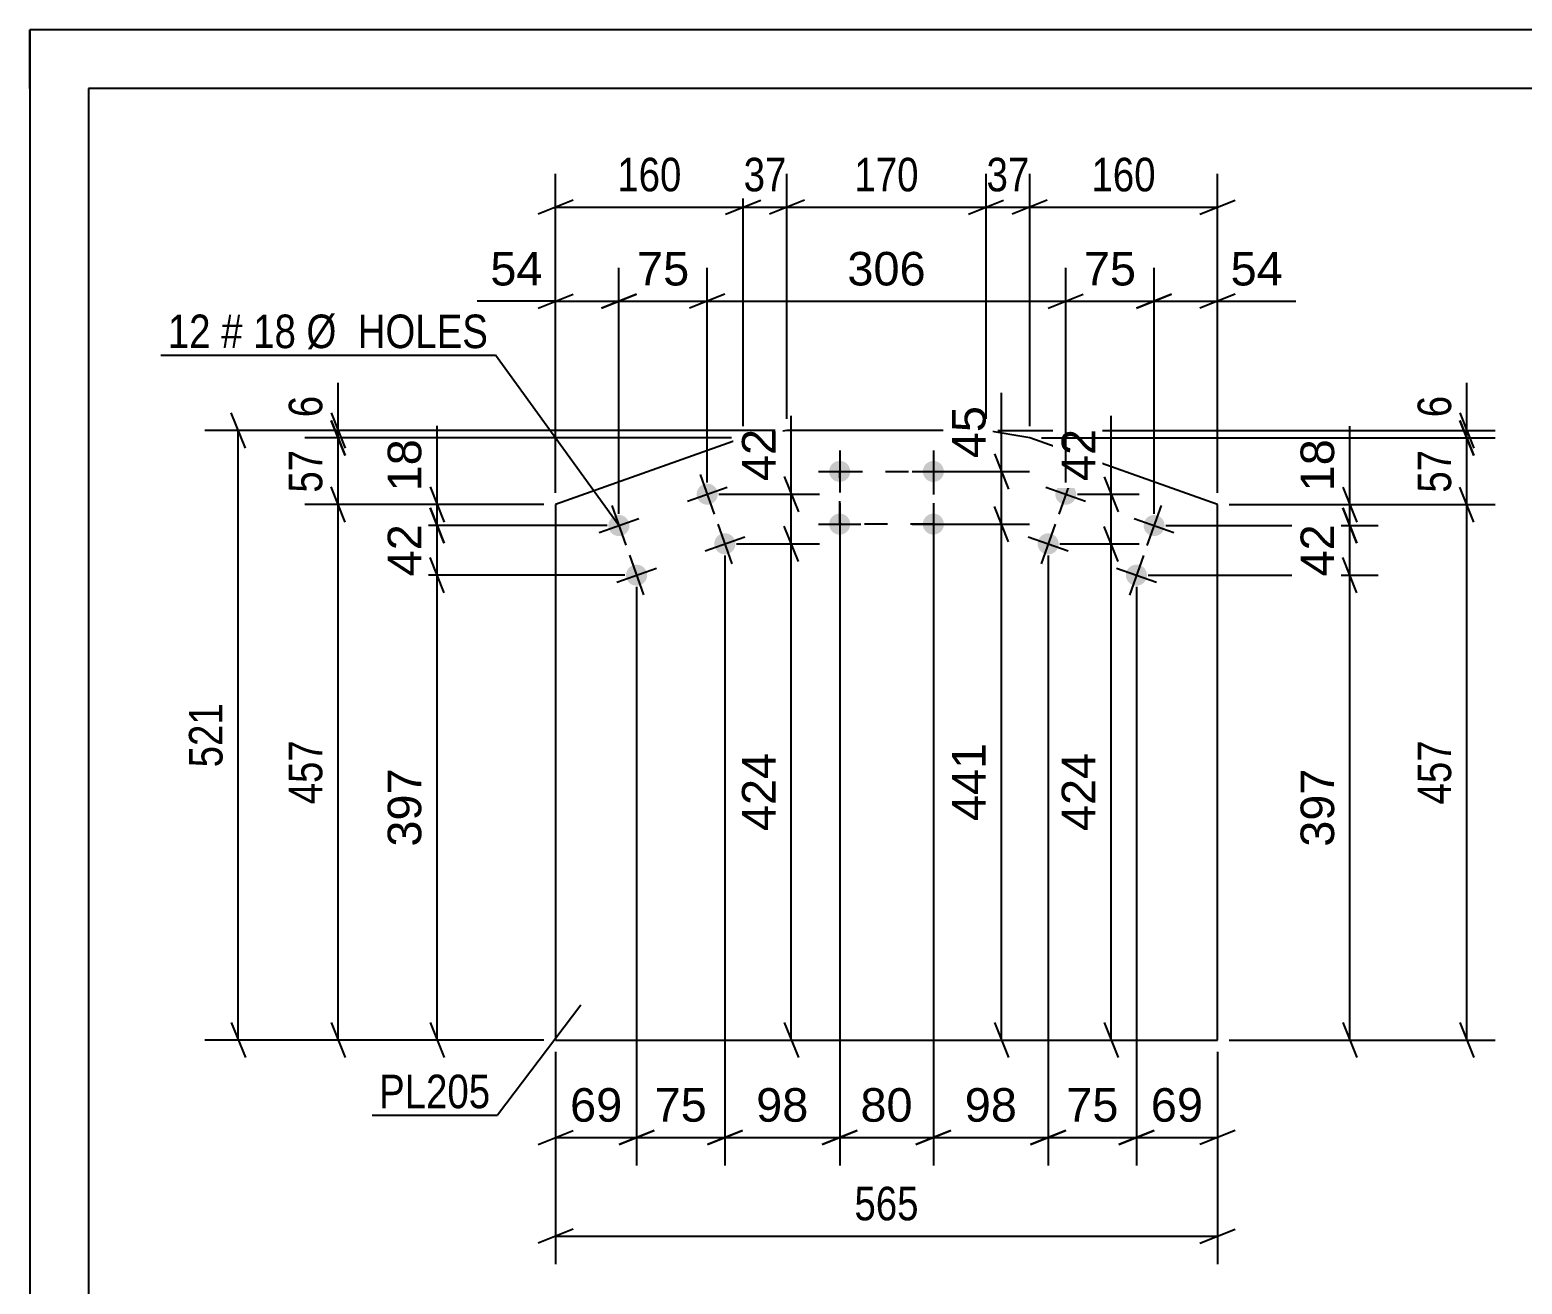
# Model space of a CAD drawing. Header units: millimetres. Extents: x 0 to 420, y 0 to 297.
# Drawn here: x 0 to 127.4, y 189.9 to 297 of the extents above; entities that cross this region are included whole.
import ezdxf

# ---------------------------------------------------------------- set-up
doc = ezdxf.new("R2010")
doc.units = ezdxf.units.MM
doc.linetypes.add('DXK_LINE_DOT2', pattern=[3.9198, 1.9599, -1.9599])
doc.styles.add('Arial', font='ARIAL.TTF', dxfattribs={"height": 0.2})
doc.styles.add('Arial Narrow', font='ARIALN.TTF', dxfattribs={"height": 0.2})

# ---------------------------------------------------------------- blocks, each defined once
blk = doc.blocks.new('Unknown-203774914-1113')
at = {"color": 5, "linetype": 'Continuous'}
for p, q in [((420, 297), (0, 297)), ((0, 297), (0, 0)), ((0, 292), (0, 297)), ((415, 292), (5, 292)), ((5, 292), (5, 5))]:
    blk.add_line(p, q, dxfattribs=at)
blk = doc.blocks.new('Part-203774914-1266 - 1205')
at = {"color": 2, "linetype": 'Continuous'}
for p, q in [((64.65, 262.79), (60.91, 262.15)), ((81.65, 262.79), (64.65, 262.79)), ((85.38, 262.15), (81.65, 262.79)), ((60.91, 262.15), (44.89, 256.47)), ((101.41, 256.46), (85.38, 262.15)), ((44.89, 256.47), (44.89, 210.73)), ((101.41, 210.73), (101.41, 256.46)), ((44.89, 210.73), (101.41, 210.73))]:
    blk.add_line(p, q, dxfattribs=at)
blk = doc.blocks.new('Bolt-203774914-1241 - 1205')
at = {"linetype": 'Continuous'}
for points in [[(58.69, 257.65, -1), (56.99, 257.05, -1)], [(51.15, 254.97, -1), (49.45, 254.37, -1)], [(60.2, 253.41, -1), (58.5, 252.81, -1)], [(52.66, 250.73, -1), (50.96, 250.13, -1)]]:
    blk.add_hatch(color=1, dxfattribs=at).paths.add_polyline_path(points)
at = {"color": 1, "linetype": 'Continuous'}
for p, q in [((57.24, 259.04), (58.44, 255.65)), ((56.15, 256.75), (59.54, 257.95)), ((49.7, 256.37), (50.9, 252.98)), ((48.61, 254.07), (52, 255.28)), ((57.65, 252.51), (61.04, 253.71)), ((58.75, 254.8), (59.95, 251.41)), ((50.11, 249.83), (53.5, 251.03)), ((51.21, 252.13), (52.41, 248.74))]:
    blk.add_line(p, q, dxfattribs=at)
blk = doc.blocks.new('Bolt-203774914-1246 - 1205')
at = {"linetype": 'Continuous'}
for points in [[(70.05, 259.29, -1), (68.25, 259.29, -1)], [(78.05, 259.29, -1), (76.25, 259.29, -1)], [(70.05, 254.79, -1), (68.25, 254.79, -1)], [(78.05, 254.79, -1), (76.25, 254.79, -1)]]:
    blk.add_hatch(color=1, dxfattribs=at).paths.add_polyline_path(points)
at = {"color": 1, "linetype": 'Continuous'}
for p, q in [((69.15, 261.09), (69.15, 257.49)), ((77.15, 261.09), (77.15, 257.49)), ((67.35, 259.29), (70.95, 259.29)), ((75.35, 259.29), (78.95, 259.29)), ((69.15, 256.59), (69.15, 252.99)), ((77.15, 256.59), (77.15, 252.99)), ((67.35, 254.79), (70.95, 254.79)), ((75.35, 254.79), (78.95, 254.79))]:
    blk.add_line(p, q, dxfattribs=at)
blk = doc.blocks.new('Bolt-203774914-1251 - 1205')
at = {"linetype": 'Continuous'}
for points in [[(89.3, 257.04, -1), (87.61, 257.64, -1)], [(96.84, 254.37, -1), (95.15, 254.97, -1)], [(87.8, 252.8, -1), (86.1, 253.4, -1)], [(95.34, 250.13, -1), (93.64, 250.73, -1)]]:
    blk.add_hatch(color=1, dxfattribs=at).paths.add_polyline_path(points)
at = {"color": 1, "linetype": 'Continuous'}
for p, q in [((89.06, 259.04), (87.85, 255.65)), ((86.76, 257.95), (90.15, 256.74)), ((96.6, 256.37), (95.39, 252.97)), ((94.3, 255.27), (97.69, 254.07)), ((85.25, 253.7), (88.65, 252.5)), ((87.55, 254.8), (86.35, 251.41)), ((92.79, 251.03), (96.19, 249.83)), ((95.09, 252.12), (93.89, 248.73))]:
    blk.add_line(p, q, dxfattribs=at)
blk = doc.blocks.new('Rectangle-203774914-1618 - 1205')
at = {"color": 1, "linetype": 'DXK_LINE_DOT2'}
blk.add_lwpolyline([(69.15, 259.29), (77.15, 259.29), (77.15, 254.79), (69.15, 254.79), (69.15, 259.29)], close=True, dxfattribs=at)
blk = doc.blocks.new('Rectangle-203774914-1629 - 1205')
at = {"color": 1, "linetype": 'DXK_LINE_DOT2'}
blk.add_lwpolyline([(69.15, 259.29), (77.15, 259.29), (77.15, 254.79), (69.15, 254.79), (69.15, 259.29)], close=True, dxfattribs=at)
blk = doc.blocks.new('StraightDimension-203774914-1461 - 1205')
at = {"color": 7, "linetype": 'Continuous'}
for p, q in [((18.4, 261.29), (17.2, 264.29)), ((63.65, 262.79), (14.95, 262.79)), ((17.8, 210.73), (17.8, 262.79)), ((17.2, 212.23), (18.4, 209.23)), ((43.89, 210.73), (14.95, 210.73))]:
    blk.add_line(p, q, dxfattribs=at)
at = {"color": 0}
blk.add_wipeout([(17.05, 240.1), (12.85, 240.1), (12.85, 233.42), (17.05, 233.42)], dxfattribs=at)
at = {"color": 3, "style": 'Arial Narrow'}
blk.add_text('521', height=2.863, rotation=90.0002, dxfattribs=at).set_placement((16.45, 234.02))
blk = doc.blocks.new('StraightDimension-203774914-1556 - 1205')
at = {"color": 7, "linetype": 'Continuous'}
for p, q in [((123.31, 254.96), (122.11, 257.96)), ((102.41, 256.46), (125.11, 256.46)), ((122.71, 210.73), (122.71, 256.46)), ((122.11, 212.23), (123.31, 209.23)), ((102.41, 210.73), (125.11, 210.73))]:
    blk.add_line(p, q, dxfattribs=at)
at = {"color": 0}
blk.add_wipeout([(121.96, 236.94), (117.76, 236.94), (117.76, 230.25), (121.96, 230.25)], dxfattribs=at)
at = {"color": 3, "style": 'Arial Narrow'}
blk.add_text('457', height=2.863, rotation=90.0002, dxfattribs=at).set_placement((121.36, 230.85))
blk = doc.blocks.new('StraightDimension-203774914-1509 - 1205')
at = {"color": 7, "linetype": 'Continuous'}
for p, q in [((35.37, 248.93), (34.17, 251.93)), ((50.81, 250.43), (31.92, 250.43)), ((34.77, 210.73), (34.77, 250.43)), ((34.17, 212.23), (35.37, 209.23)), ((43.89, 210.73), (31.92, 210.73))]:
    blk.add_line(p, q, dxfattribs=at)
at = {"color": 0}
blk.add_wipeout([(34.02, 234.52), (29.82, 234.52), (29.82, 226.65), (34.02, 226.65)], dxfattribs=at)
at = {"color": 3, "style": 'Arial'}
blk.add_text('397', height=2.865, rotation=90.0002, dxfattribs=at).set_placement((33.42, 227.25))
blk = doc.blocks.new('StraightDimension-203774914-1484 - 1205')
at = {"color": 7, "linetype": 'Continuous'}
for p, q in [((112.72, 256.46), (112.72, 263.16)), ((112.72, 256.46), (112.72, 263.16)), ((112.12, 257.96), (113.32, 254.96)), ((102.41, 256.46), (115.12, 256.46)), ((113.32, 253.17), (112.12, 256.17)), ((112.72, 254.67), (112.72, 256.46)), ((96.99, 254.67), (115.12, 254.67))]:
    blk.add_line(p, q, dxfattribs=at)
at = {"color": 0}
blk.add_wipeout([(111.97, 262.64), (107.77, 262.64), (107.77, 256.99), (111.97, 256.99)], dxfattribs=at)
at = {"color": 3, "style": 'Arial'}
blk.add_text('18', height=2.865, rotation=90.0002, dxfattribs=at).set_placement((111.37, 257.59))
blk = doc.blocks.new('StraightDimension-203774914-1539 - 1205')
at = {"color": 7, "linetype": 'Continuous'}
for p, q in [((122.71, 262.79), (122.71, 266.87)), ((122.71, 262.79), (122.71, 266.87)), ((122.11, 264.29), (123.31, 261.29)), ((82.65, 262.79), (125.11, 262.79)), ((123.31, 260.65), (122.11, 263.65)), ((122.71, 262.15), (122.71, 262.79)), ((86.38, 262.15), (125.11, 262.15))]:
    blk.add_line(p, q, dxfattribs=at)
at = {"color": 0}
blk.add_wipeout([(121.96, 266.35), (117.76, 266.35), (117.76, 263.32), (121.96, 263.32)], dxfattribs=at)
at = {"color": 3, "style": 'Arial Narrow'}
blk.add_text('6', height=2.86, rotation=90.0002, dxfattribs=at).set_placement((121.36, 263.92))
blk = doc.blocks.new('StraightDimension-203774914-1358 - 1205')
at = {"color": 7, "linetype": 'Continuous'}
for p, q in [((86.95, 252.1), (86.95, 200.01)), ((94.49, 249.43), (94.49, 200.01)), ((85.45, 201.81), (88.45, 203.01)), ((95.99, 203.01), (92.99, 201.81)), ((86.95, 202.41), (94.49, 202.41))]:
    blk.add_line(p, q, dxfattribs=at)
at = {"color": 0}
blk.add_wipeout([(93.54, 203.16), (93.54, 207.36), (87.9, 207.36), (87.9, 203.16)], dxfattribs=at)
at = {"color": 3, "style": 'Arial'}
blk.add_text('75', height=2.865, dxfattribs=at).set_placement((88.5, 203.76))
blk = doc.blocks.new('StraightDimension-203774914-1598 - 1205')
at = {"color": 7, "linetype": 'Continuous'}
for p, q in [((81.65, 263.79), (81.65, 284.71)), ((85.38, 263.15), (85.38, 284.71)), ((80.15, 281.26), (83.15, 282.46)), ((81.65, 281.86), (85.38, 281.86)), ((86.88, 282.46), (83.88, 281.26))]:
    blk.add_line(p, q, dxfattribs=at)
at = {"color": 0}
blk.add_wipeout([(85.94, 282.61), (85.94, 286.81), (81.09, 286.81), (81.09, 282.61)], dxfattribs=at)
at = {"color": 3, "style": 'Arial Narrow'}
blk.add_text('37', height=2.863, dxfattribs=at).set_placement((81.69, 283.21))
blk = doc.blocks.new('StraightDimension-203774914-1268 - 1205')
at = {"color": 7, "linetype": 'Continuous'}
for p, q in [((92.92, 251.6), (91.72, 254.6)), ((87.95, 253.1), (94.72, 253.1)), ((92.32, 210.73), (92.32, 253.1)), ((91.72, 212.23), (92.92, 209.23)), ((87.95, 210.73), (94.72, 210.73))]:
    blk.add_line(p, q, dxfattribs=at)
at = {"color": 0}
blk.add_wipeout([(91.57, 235.85), (87.37, 235.85), (87.37, 227.98), (91.57, 227.98)], dxfattribs=at)
at = {"color": 3, "style": 'Arial'}
blk.add_text('424', height=2.865, rotation=90.0002, dxfattribs=at).set_placement((90.97, 228.58))
blk = doc.blocks.new('StraightDimension-203774914-1293 - 1205')
at = {"color": 7, "linetype": 'Continuous'}
for p, q in [((92.32, 257.34), (92.32, 264.04)), ((92.32, 257.34), (92.32, 264.04)), ((91.72, 258.84), (92.92, 255.84)), ((89.45, 257.34), (94.72, 257.34)), ((92.32, 253.1), (92.32, 257.34)), ((92.92, 251.6), (91.72, 254.6)), ((87.95, 253.1), (94.72, 253.1))]:
    blk.add_line(p, q, dxfattribs=at)
at = {"color": 0}
blk.add_wipeout([(91.57, 263.52), (87.37, 263.52), (87.37, 257.87), (91.57, 257.87)], dxfattribs=at)
at = {"color": 3, "style": 'Arial'}
blk.add_text('42', height=2.865, rotation=90.0002, dxfattribs=at).set_placement((90.97, 258.47))
blk = doc.blocks.new('StraightDimension-203774914-1304 - 1205')
at = {"color": 7, "linetype": 'Continuous'}
for p, q in [((82.96, 259.29), (82.96, 265.99)), ((82.96, 259.29), (82.96, 265.99)), ((82.36, 260.79), (83.56, 257.79)), ((78.15, 259.29), (85.36, 259.29)), ((82.96, 254.79), (82.96, 259.29)), ((83.56, 253.29), (82.36, 256.29)), ((78.15, 254.79), (85.36, 254.79))]:
    blk.add_line(p, q, dxfattribs=at)
at = {"color": 0}
blk.add_wipeout([(82.21, 265.47), (78.01, 265.47), (78.01, 259.82), (82.21, 259.82)], dxfattribs=at)
at = {"color": 3, "style": 'Arial'}
blk.add_text('45', height=2.865, rotation=90.0002, dxfattribs=at).set_placement((81.61, 260.42))
blk = doc.blocks.new('StraightDimension-203774914-1314 - 1205')
at = {"color": 7, "linetype": 'Continuous'}
for p, q in [((83.56, 253.29), (82.36, 256.29)), ((78.15, 254.79), (85.36, 254.79)), ((82.96, 210.73), (82.96, 254.79)), ((82.36, 212.23), (83.56, 209.23)), ((78.15, 210.73), (85.36, 210.73))]:
    blk.add_line(p, q, dxfattribs=at)
at = {"color": 0}
blk.add_wipeout([(82.21, 236.7), (78.01, 236.7), (78.01, 228.83), (82.21, 228.83)], dxfattribs=at)
at = {"color": 3, "style": 'Arial'}
blk.add_text('441', height=2.865, rotation=90.0002, dxfattribs=at).set_placement((81.61, 229.43))
blk = doc.blocks.new('StraightDimension-203774914-1328 - 1205')
at = {"color": 7, "linetype": 'Continuous'}
for p, q in [((65.62, 251.61), (64.42, 254.61)), ((60.35, 253.11), (67.42, 253.11)), ((65.02, 210.73), (65.02, 253.11)), ((64.42, 212.23), (65.62, 209.23)), ((60.35, 210.73), (67.42, 210.73))]:
    blk.add_line(p, q, dxfattribs=at)
at = {"color": 0}
blk.add_wipeout([(64.27, 235.85), (60.07, 235.85), (60.07, 227.98), (64.27, 227.98)], dxfattribs=at)
at = {"color": 3, "style": 'Arial'}
blk.add_text('424', height=2.865, rotation=90.0002, dxfattribs=at).set_placement((63.67, 228.58))
blk = doc.blocks.new('StraightDimension-203774914-1405 - 1205')
at = {"color": 7, "linetype": 'Continuous'}
for p, q in [((95.99, 255.67), (95.99, 276.67)), ((101.41, 257.46), (101.41, 276.67)), ((94.49, 273.22), (97.49, 274.42)), ((102.91, 274.42), (99.91, 273.22)), ((95.99, 273.82), (101.41, 273.82)), ((101.41, 273.82), (108.1, 273.82)), ((101.41, 273.82), (108.1, 273.82))]:
    blk.add_line(p, q, dxfattribs=at)
at = {"color": 0}
blk.add_wipeout([(107.58, 274.57), (107.58, 278.77), (101.93, 278.77), (101.93, 274.57)], dxfattribs=at)
at = {"color": 3, "style": 'Arial'}
blk.add_text('54', height=2.865, dxfattribs=at).set_placement((102.53, 275.17))
blk = doc.blocks.new('StraightDimension-203774914-1341 - 1205')
at = {"color": 7, "linetype": 'Continuous'}
for p, q in [((65.02, 257.35), (65.02, 264.05)), ((65.02, 257.35), (65.02, 264.05)), ((64.42, 258.85), (65.62, 255.85)), ((58.84, 257.35), (67.42, 257.35)), ((65.02, 253.11), (65.02, 257.35)), ((65.62, 251.61), (64.42, 254.61)), ((60.35, 253.11), (67.42, 253.11))]:
    blk.add_line(p, q, dxfattribs=at)
at = {"color": 0}
blk.add_wipeout([(64.27, 263.52), (60.07, 263.52), (60.07, 257.87), (64.27, 257.87)], dxfattribs=at)
at = {"color": 3, "style": 'Arial'}
blk.add_text('42', height=2.865, rotation=90.0002, dxfattribs=at).set_placement((63.67, 258.47))
blk = doc.blocks.new('StraightDimension-203774914-1352 - 1205')
at = {"color": 7, "linetype": 'Continuous'}
for p, q in [((94.49, 249.43), (94.49, 200.01)), ((101.41, 209.73), (101.41, 200.01)), ((92.99, 201.81), (95.99, 203.01)), ((102.91, 203.01), (99.91, 201.81)), ((94.49, 202.41), (101.41, 202.41))]:
    blk.add_line(p, q, dxfattribs=at)
at = {"color": 0}
blk.add_wipeout([(100.77, 203.16), (100.77, 207.36), (95.12, 207.36), (95.12, 203.16)], dxfattribs=at)
at = {"color": 3, "style": 'Arial'}
blk.add_text('69', height=2.865, dxfattribs=at).set_placement((95.72, 203.76))
blk = doc.blocks.new('StraightDimension-203774914-1366 - 1205')
at = {"color": 7, "linetype": 'Continuous'}
for p, q in [((77.15, 253.79), (77.15, 200.01)), ((86.95, 252.1), (86.95, 200.01)), ((75.65, 201.81), (78.65, 203.01)), ((88.45, 203.01), (85.45, 201.81)), ((77.15, 202.41), (86.95, 202.41))]:
    blk.add_line(p, q, dxfattribs=at)
at = {"color": 0}
blk.add_wipeout([(84.87, 203.16), (84.87, 207.36), (79.23, 207.36), (79.23, 203.16)], dxfattribs=at)
at = {"color": 3, "style": 'Arial'}
blk.add_text('98', height=2.865, dxfattribs=at).set_placement((79.83, 203.76))
blk = doc.blocks.new('StraightDimension-203774914-1374 - 1205')
at = {"color": 7, "linetype": 'Continuous'}
for p, q in [((69.15, 253.79), (69.15, 200.01)), ((77.15, 253.79), (77.15, 200.01)), ((67.65, 201.81), (70.65, 203.01)), ((78.65, 203.01), (75.65, 201.81)), ((69.15, 202.41), (77.15, 202.41))]:
    blk.add_line(p, q, dxfattribs=at)
at = {"color": 0}
blk.add_wipeout([(75.97, 203.16), (75.97, 207.36), (70.32, 207.36), (70.32, 203.16)], dxfattribs=at)
at = {"color": 3, "style": 'Arial'}
blk.add_text('80', height=2.865, dxfattribs=at).set_placement((70.92, 203.76))
blk = doc.blocks.new('StraightDimension-203774914-1563 - 1205')
at = {"color": 7, "linetype": 'Continuous'}
for p, q in [((44.89, 209.73), (44.89, 191.59)), ((101.41, 209.73), (101.41, 191.59)), ((46.39, 194.59), (43.39, 193.39)), ((44.89, 193.99), (101.41, 193.99)), ((99.91, 193.39), (102.91, 194.59))]:
    blk.add_line(p, q, dxfattribs=at)
at = {"color": 0}
blk.add_wipeout([(76.49, 194.74), (76.49, 198.94), (69.81, 198.94), (69.81, 194.74)], dxfattribs=at)
at = {"color": 3, "style": 'Arial Narrow'}
blk.add_text('565', height=2.863, dxfattribs=at).set_placement((70.41, 195.34))
blk = doc.blocks.new('StraightDimension-203774914-1382 - 1205')
at = {"color": 7, "linetype": 'Continuous'}
for p, q in [((69.15, 253.79), (69.15, 200.01)), ((59.35, 252.11), (59.35, 200.01)), ((57.85, 201.81), (60.85, 203.01)), ((70.65, 203.01), (67.65, 201.81)), ((59.35, 202.41), (69.15, 202.41))]:
    blk.add_line(p, q, dxfattribs=at)
at = {"color": 0}
blk.add_wipeout([(67.07, 203.16), (67.07, 207.36), (61.42, 207.36), (61.42, 203.16)], dxfattribs=at)
at = {"color": 3, "style": 'Arial'}
blk.add_text('98', height=2.865, dxfattribs=at).set_placement((62.02, 203.76))
blk = doc.blocks.new('StraightDimension-203774914-1390 - 1205')
at = {"color": 7, "linetype": 'Continuous'}
for p, q in [((59.35, 252.11), (59.35, 200.01)), ((51.81, 249.43), (51.81, 200.01)), ((50.31, 201.81), (53.31, 203.01)), ((60.85, 203.01), (57.85, 201.81)), ((51.81, 202.41), (59.35, 202.41))]:
    blk.add_line(p, q, dxfattribs=at)
at = {"color": 0}
blk.add_wipeout([(58.4, 203.16), (58.4, 207.36), (52.75, 207.36), (52.75, 203.16)], dxfattribs=at)
at = {"color": 3, "style": 'Arial'}
blk.add_text('75', height=2.865, dxfattribs=at).set_placement((53.35, 203.76))
blk = doc.blocks.new('StraightDimension-203774914-1398 - 1205')
at = {"color": 7, "linetype": 'Continuous'}
for p, q in [((51.81, 249.43), (51.81, 200.01)), ((44.89, 209.73), (44.89, 200.01)), ((43.39, 201.81), (46.39, 203.01)), ((53.31, 203.01), (50.31, 201.81)), ((44.89, 202.41), (51.81, 202.41))]:
    blk.add_line(p, q, dxfattribs=at)
at = {"color": 0}
blk.add_wipeout([(51.17, 203.16), (51.17, 207.36), (45.53, 207.36), (45.53, 203.16)], dxfattribs=at)
at = {"color": 3, "style": 'Arial'}
blk.add_text('69', height=2.865, dxfattribs=at).set_placement((46.13, 203.76))
blk = doc.blocks.new('StraightDimension-203774914-1419 - 1205')
at = {"color": 7, "linetype": 'Continuous'}
for p, q in [((88.45, 258.34), (88.45, 276.67)), ((95.99, 255.67), (95.99, 276.67)), ((86.95, 273.22), (89.95, 274.42)), ((97.49, 274.42), (94.49, 273.22)), ((88.45, 273.82), (95.99, 273.82))]:
    blk.add_line(p, q, dxfattribs=at)
at = {"color": 0}
blk.add_wipeout([(95.05, 274.57), (95.05, 278.77), (89.4, 278.77), (89.4, 274.57)], dxfattribs=at)
at = {"color": 3, "style": 'Arial'}
blk.add_text('75', height=2.865, dxfattribs=at).set_placement((90, 275.17))
blk = doc.blocks.new('StraightDimension-203774914-1493 - 1205')
at = {"color": 7, "linetype": 'Continuous'}
for p, q in [((34.77, 256.47), (34.77, 263.17)), ((34.77, 256.47), (34.77, 263.17)), ((34.17, 257.97), (35.37, 254.97)), ((43.89, 256.47), (31.92, 256.47)), ((35.37, 253.17), (34.17, 256.17)), ((34.77, 254.67), (34.77, 256.47)), ((49.3, 254.67), (31.92, 254.67))]:
    blk.add_line(p, q, dxfattribs=at)
at = {"color": 0}
blk.add_wipeout([(34.02, 262.64), (29.82, 262.64), (29.82, 256.99), (34.02, 256.99)], dxfattribs=at)
at = {"color": 3, "style": 'Arial'}
blk.add_text('18', height=2.865, rotation=90.0002, dxfattribs=at).set_placement((33.42, 257.59))
blk = doc.blocks.new('StraightDimension-203774914-1429 - 1205')
at = {"color": 7, "linetype": 'Continuous'}
for p, q in [((57.84, 258.35), (57.84, 276.67)), ((88.45, 258.34), (88.45, 276.67)), ((59.34, 274.42), (56.34, 273.22)), ((86.95, 273.22), (89.95, 274.42)), ((57.84, 273.82), (88.45, 273.82))]:
    blk.add_line(p, q, dxfattribs=at)
at = {"color": 0}
blk.add_wipeout([(77.08, 274.57), (77.08, 278.77), (69.21, 278.77), (69.21, 274.57)], dxfattribs=at)
at = {"color": 3, "style": 'Arial'}
blk.add_text('306', height=2.865, dxfattribs=at).set_placement((69.81, 275.17))
blk = doc.blocks.new('StraightDimension-203774914-1439 - 1205')
at = {"color": 7, "linetype": 'Continuous'}
for p, q in [((50.3, 255.67), (50.3, 276.67)), ((57.84, 258.35), (57.84, 276.67)), ((48.8, 273.22), (51.8, 274.42)), ((59.34, 274.42), (56.34, 273.22)), ((50.3, 273.82), (57.84, 273.82))]:
    blk.add_line(p, q, dxfattribs=at)
at = {"color": 0}
blk.add_wipeout([(56.9, 274.57), (56.9, 278.77), (51.25, 278.77), (51.25, 274.57)], dxfattribs=at)
at = {"color": 3, "style": 'Arial'}
blk.add_text('75', height=2.865, dxfattribs=at).set_placement((51.85, 275.17))
blk = doc.blocks.new('StraightDimension-203774914-1449 - 1205')
at = {"color": 7, "linetype": 'Continuous'}
for p, q in [((44.89, 257.47), (44.89, 276.67)), ((50.3, 255.67), (50.3, 276.67)), ((43.39, 273.22), (46.39, 274.42)), ((51.8, 274.42), (48.8, 273.22)), ((44.89, 273.82), (38.19, 273.82)), ((44.89, 273.82), (38.19, 273.82)), ((44.89, 273.82), (50.3, 273.82))]:
    blk.add_line(p, q, dxfattribs=at)
at = {"color": 0}
blk.add_wipeout([(44.37, 274.57), (44.37, 278.77), (38.72, 278.77), (38.72, 274.57)], dxfattribs=at)
at = {"color": 3, "style": 'Arial'}
blk.add_text('54', height=2.865, dxfattribs=at).set_placement((39.32, 275.17))
blk = doc.blocks.new('StraightDimension-203774914-1470 - 1205')
at = {"color": 7, "linetype": 'Continuous'}
for p, q in [((113.32, 248.93), (112.12, 251.93)), ((95.49, 250.43), (115.12, 250.43)), ((112.72, 210.73), (112.72, 250.43)), ((112.12, 212.23), (113.32, 209.23)), ((102.41, 210.73), (115.12, 210.73))]:
    blk.add_line(p, q, dxfattribs=at)
at = {"color": 0}
blk.add_wipeout([(111.97, 234.51), (107.77, 234.51), (107.77, 226.64), (111.97, 226.64)], dxfattribs=at)
at = {"color": 3, "style": 'Arial'}
blk.add_text('397', height=2.865, rotation=90.0002, dxfattribs=at).set_placement((111.37, 227.24))
blk = doc.blocks.new('StraightDimension-203774914-1476 - 1205')
at = {"color": 7, "linetype": 'Continuous'}
for p, q in [((112.12, 256.17), (113.32, 253.17)), ((96.99, 254.67), (115.12, 254.67)), ((112.72, 250.43), (112.72, 254.67)), ((113.32, 248.93), (112.12, 251.93)), ((95.49, 250.43), (115.12, 250.43))]:
    blk.add_line(p, q, dxfattribs=at)
at = {"color": 0}
blk.add_wipeout([(111.97, 255.37), (107.77, 255.37), (107.77, 249.72), (111.97, 249.72)], dxfattribs=at)
at = {"color": 3, "style": 'Arial'}
blk.add_text('42', height=2.865, rotation=90.0002, dxfattribs=at).set_placement((111.37, 250.32))
blk = doc.blocks.new('StraightDimension-203774914-1548 - 1205')
at = {"color": 7, "linetype": 'Continuous'}
for p, q in [((122.11, 263.65), (123.31, 260.65)), ((86.38, 262.15), (125.11, 262.15)), ((122.71, 256.46), (122.71, 262.15)), ((123.31, 254.96), (122.11, 257.96)), ((102.41, 256.46), (125.11, 256.46))]:
    blk.add_line(p, q, dxfattribs=at)
at = {"color": 0}
blk.add_wipeout([(121.96, 261.73), (117.76, 261.73), (117.76, 256.88), (121.96, 256.88)], dxfattribs=at)
at = {"color": 3, "style": 'Arial Narrow'}
blk.add_text('57', height=2.863, rotation=90.0002, dxfattribs=at).set_placement((121.36, 257.48))
blk = doc.blocks.new('StraightDimension-203774914-1501 - 1205')
at = {"color": 7, "linetype": 'Continuous'}
for p, q in [((34.17, 256.17), (35.37, 253.17)), ((49.3, 254.67), (31.92, 254.67)), ((34.77, 250.43), (34.77, 254.67)), ((35.37, 248.93), (34.17, 251.93)), ((50.81, 250.43), (31.92, 250.43))]:
    blk.add_line(p, q, dxfattribs=at)
at = {"color": 0}
blk.add_wipeout([(34.02, 255.38), (29.82, 255.38), (29.82, 249.73), (34.02, 249.73)], dxfattribs=at)
at = {"color": 3, "style": 'Arial'}
blk.add_text('42', height=2.865, rotation=90.0002, dxfattribs=at).set_placement((33.42, 250.33))
blk = doc.blocks.new('StraightDimension-203774914-1516 - 1205')
at = {"color": 7, "linetype": 'Continuous'}
for p, q in [((26.92, 254.97), (25.72, 257.97)), ((43.89, 256.47), (23.47, 256.47)), ((26.32, 210.73), (26.32, 256.47)), ((25.72, 212.23), (26.92, 209.23)), ((43.89, 210.73), (23.47, 210.73))]:
    blk.add_line(p, q, dxfattribs=at)
at = {"color": 0}
blk.add_wipeout([(25.57, 236.94), (21.37, 236.94), (21.37, 230.26), (25.57, 230.26)], dxfattribs=at)
at = {"color": 3, "style": 'Arial Narrow'}
blk.add_text('457', height=2.863, rotation=90.0002, dxfattribs=at).set_placement((24.97, 230.86))
blk = doc.blocks.new('StraightDimension-203774914-1522 - 1205')
at = {"color": 7, "linetype": 'Continuous'}
for p, q in [((25.72, 263.65), (26.92, 260.65)), ((59.91, 262.15), (23.47, 262.15)), ((26.32, 256.47), (26.32, 262.15)), ((26.92, 254.97), (25.72, 257.97)), ((43.89, 256.47), (23.47, 256.47))]:
    blk.add_line(p, q, dxfattribs=at)
at = {"color": 0}
blk.add_wipeout([(25.57, 261.74), (21.37, 261.74), (21.37, 256.88), (25.57, 256.88)], dxfattribs=at)
at = {"color": 3, "style": 'Arial Narrow'}
blk.add_text('57', height=2.863, rotation=90.0002, dxfattribs=at).set_placement((24.97, 257.48))
blk = doc.blocks.new('StraightDimension-203774914-1530 - 1205')
at = {"color": 7, "linetype": 'Continuous'}
for p, q in [((26.32, 262.79), (26.32, 266.87)), ((26.32, 262.79), (26.32, 266.87)), ((25.72, 264.29), (26.92, 261.29)), ((63.65, 262.79), (23.47, 262.79)), ((26.92, 260.65), (25.72, 263.65)), ((26.32, 262.15), (26.32, 262.79)), ((59.91, 262.15), (23.47, 262.15))]:
    blk.add_line(p, q, dxfattribs=at)
at = {"color": 0}
blk.add_wipeout([(25.57, 266.35), (21.37, 266.35), (21.37, 263.32), (25.57, 263.32)], dxfattribs=at)
at = {"color": 3, "style": 'Arial Narrow'}
blk.add_text('6', height=2.86, rotation=90.0002, dxfattribs=at).set_placement((24.97, 263.92))
blk = doc.blocks.new('StraightDimension-203774914-1568 - 1205')
at = {"color": 7, "linetype": 'Continuous'}
for p, q in [((44.89, 257.47), (44.89, 284.71)), ((60.91, 263.15), (60.91, 284.71)), ((46.39, 282.46), (43.39, 281.26)), ((44.89, 281.86), (60.91, 281.86)), ((59.41, 281.26), (62.41, 282.46))]:
    blk.add_line(p, q, dxfattribs=at)
at = {"color": 0}
blk.add_wipeout([(56.24, 282.61), (56.24, 286.81), (49.56, 286.81), (49.56, 282.61)], dxfattribs=at)
at = {"color": 3, "style": 'Arial Narrow'}
blk.add_text('160', height=2.863, dxfattribs=at).set_placement((50.16, 283.21))
blk = doc.blocks.new('StraightDimension-203774914-1578 - 1205')
at = {"color": 7, "linetype": 'Continuous'}
for p, q in [((60.91, 263.15), (60.91, 284.71)), ((64.65, 263.79), (64.65, 284.71)), ((59.41, 281.26), (62.41, 282.46)), ((60.91, 281.86), (64.65, 281.86)), ((66.15, 282.46), (63.15, 281.26))]:
    blk.add_line(p, q, dxfattribs=at)
at = {"color": 0}
blk.add_wipeout([(65.21, 282.61), (65.21, 286.81), (60.35, 286.81), (60.35, 282.61)], dxfattribs=at)
at = {"color": 3, "style": 'Arial Narrow'}
blk.add_text('37', height=2.863, dxfattribs=at).set_placement((60.95, 283.21))
blk = doc.blocks.new('StraightDimension-203774914-1588 - 1205')
at = {"color": 7, "linetype": 'Continuous'}
for p, q in [((64.65, 263.79), (64.65, 284.71)), ((81.65, 263.79), (81.65, 284.71)), ((66.15, 282.46), (63.15, 281.26)), ((64.65, 281.86), (81.65, 281.86)), ((80.15, 281.26), (83.15, 282.46))]:
    blk.add_line(p, q, dxfattribs=at)
at = {"color": 0}
blk.add_wipeout([(76.49, 282.61), (76.49, 286.81), (69.81, 286.81), (69.81, 282.61)], dxfattribs=at)
at = {"color": 3, "style": 'Arial Narrow'}
blk.add_text('170', height=2.863, dxfattribs=at).set_placement((70.41, 283.21))
blk = doc.blocks.new('StraightDimension-203774914-1608 - 1205')
at = {"color": 7, "linetype": 'Continuous'}
for p, q in [((85.38, 263.15), (85.38, 284.71)), ((101.41, 257.46), (101.41, 284.71)), ((86.88, 282.46), (83.88, 281.26)), ((85.38, 281.86), (101.41, 281.86)), ((99.91, 281.26), (102.91, 282.46))]:
    blk.add_line(p, q, dxfattribs=at)
at = {"color": 0}
blk.add_wipeout([(96.74, 282.61), (96.74, 286.81), (90.05, 286.81), (90.05, 282.61)], dxfattribs=at)
at = {"color": 3, "style": 'Arial Narrow'}
blk.add_text('160', height=2.863, dxfattribs=at).set_placement((90.65, 283.21))
blk = doc.blocks.new('Mark-203774914-1262 - 1205')
at = {"color": 0}
blk.add_wipeout([(39.32, 204.91), (39.32, 207.91), (29.82, 207.91), (29.82, 204.91)], dxfattribs=at)
blk.add_wipeout([(39.32, 204.91), (39.32, 207.91), (29.82, 207.91), (29.82, 204.91)], dxfattribs=at)
at = {"color": 30, "linetype": 'Continuous'}
for p in [(47.05, 213.7), (29.22, 204.31)]:
    blk.add_line(p, (39.92, 204.31), dxfattribs=at)
at = {"color": 3, "style": 'Arial Narrow'}
blk.add_text('PL205', height=2.863, dxfattribs=at).set_placement((29.82, 204.91))
blk = doc.blocks.new('MarkSet-203774914-1667 - 1205')
at = {"color": 0}
for points in [[(15.44, 269.82), (15.44, 272.82), (11.78, 272.82), (11.78, 269.82)], [(18.17, 269.82), (18.17, 272.82), (16.34, 272.82), (16.34, 269.82)], [(22.72, 269.82), (22.72, 272.82), (19.07, 272.82), (19.07, 269.82)], [(39.15, 269.82), (39.15, 272.82), (23.62, 272.82), (23.62, 269.82)]]:
    blk.add_wipeout(points, dxfattribs=at)
for points in [[(15.44, 269.82), (15.44, 272.82), (11.78, 272.82), (11.78, 269.82)], [(18.17, 269.82), (18.17, 272.82), (16.34, 272.82), (16.34, 269.82)], [(22.72, 269.82), (22.72, 272.82), (19.07, 272.82), (19.07, 269.82)], [(39.15, 269.82), (39.15, 272.82), (23.62, 272.82), (23.62, 269.82)]]:
    blk.add_wipeout(points, dxfattribs=at)
at = {"color": 7, "linetype": 'Continuous'}
for p in [(11.18, 269.22), (50.3, 254.67)]:
    blk.add_line(p, (39.75, 269.22), dxfattribs=at)
at = {"color": 3, "style": 'Arial Narrow'}
for s, height, p in [('12', 2.863, (11.78, 269.82)), ('18', 2.863, (19.07, 269.82)), ('Ø  HOLES', 2.863, (23.62, 269.82)), ('#', 2.86, (16.34, 269.82))]:
    blk.add_text(s, height=height, dxfattribs=at).set_placement(p)

msp = doc.modelspace()

# ---------------------------------------------------------------- block references
for name in ['Unknown-203774914-1113', 'Part-203774914-1266 - 1205', 'Bolt-203774914-1246 - 1205', 'Bolt-203774914-1241 - 1205', 'Rectangle-203774914-1618 - 1205', 'Rectangle-203774914-1629 - 1205', 'Bolt-203774914-1251 - 1205']:
    msp.add_blockref(name, (0, 0))

# ---------------------------------------------------------------- next in the draw order: block references
for name in ['StraightDimension-203774914-1461 - 1205', 'StraightDimension-203774914-1556 - 1205', 'StraightDimension-203774914-1358 - 1205']:
    msp.add_blockref(name, (0, 0))

# ---------------------------------------------------------------- next in the draw order: block references
for name in ['StraightDimension-203774914-1493 - 1205', 'StraightDimension-203774914-1484 - 1205', 'StraightDimension-203774914-1328 - 1205', 'StraightDimension-203774914-1268 - 1205', 'StraightDimension-203774914-1509 - 1205']:
    msp.add_blockref(name, (0, 0))

# ---------------------------------------------------------------- next in the draw order: block references
for name in ['StraightDimension-203774914-1539 - 1205', 'StraightDimension-203774914-1341 - 1205', 'StraightDimension-203774914-1352 - 1205']:
    msp.add_blockref(name, (0, 0))

# ---------------------------------------------------------------- next in the draw order: block references
msp.add_blockref('StraightDimension-203774914-1598 - 1205', (0, 0))

# ---------------------------------------------------------------- next in the draw order: block references
for name in ['StraightDimension-203774914-1304 - 1205', 'StraightDimension-203774914-1293 - 1205']:
    msp.add_blockref(name, (0, 0))

# ---------------------------------------------------------------- next in the draw order: block references
for name in ['StraightDimension-203774914-1405 - 1205', 'StraightDimension-203774914-1314 - 1205']:
    msp.add_blockref(name, (0, 0))

# ---------------------------------------------------------------- next in the draw order: block references
for name in ['StraightDimension-203774914-1419 - 1205', 'StraightDimension-203774914-1366 - 1205']:
    msp.add_blockref(name, (0, 0))

# ---------------------------------------------------------------- next in the draw order: block references
for name in ['StraightDimension-203774914-1429 - 1205', 'StraightDimension-203774914-1374 - 1205']:
    msp.add_blockref(name, (0, 0))

# ---------------------------------------------------------------- next in the draw order: block references
for name in ['StraightDimension-203774914-1439 - 1205', 'StraightDimension-203774914-1563 - 1205']:
    msp.add_blockref(name, (0, 0))

# ---------------------------------------------------------------- next in the draw order: block references
for name in ['StraightDimension-203774914-1449 - 1205', 'StraightDimension-203774914-1382 - 1205', 'StraightDimension-203774914-1470 - 1205']:
    msp.add_blockref(name, (0, 0))

# ---------------------------------------------------------------- next in the draw order: block references
for name in ['StraightDimension-203774914-1476 - 1205', 'StraightDimension-203774914-1390 - 1205']:
    msp.add_blockref(name, (0, 0))

# ---------------------------------------------------------------- next in the draw order: block references
for name in ['StraightDimension-203774914-1548 - 1205', 'StraightDimension-203774914-1398 - 1205']:
    msp.add_blockref(name, (0, 0))

# ---------------------------------------------------------------- next in the draw order: block references
for name in ['StraightDimension-203774914-1608 - 1205', 'StraightDimension-203774914-1501 - 1205']:
    msp.add_blockref(name, (0, 0))

# ---------------------------------------------------------------- next in the draw order: block references
msp.add_blockref('StraightDimension-203774914-1516 - 1205', (0, 0))

# ---------------------------------------------------------------- next in the draw order: block references
for name in ['StraightDimension-203774914-1522 - 1205', 'Mark-203774914-1262 - 1205']:
    msp.add_blockref(name, (0, 0))

# ---------------------------------------------------------------- next in the draw order: block references
msp.add_blockref('StraightDimension-203774914-1530 - 1205', (0, 0))

# ---------------------------------------------------------------- next in the draw order: block references
msp.add_blockref('StraightDimension-203774914-1568 - 1205', (0, 0))

# ---------------------------------------------------------------- next in the draw order: block references
for name in ['StraightDimension-203774914-1578 - 1205', 'MarkSet-203774914-1667 - 1205']:
    msp.add_blockref(name, (0, 0))

# ---------------------------------------------------------------- next in the draw order: block references
msp.add_blockref('StraightDimension-203774914-1588 - 1205', (0, 0))

doc.saveas('drawing.dxf')
